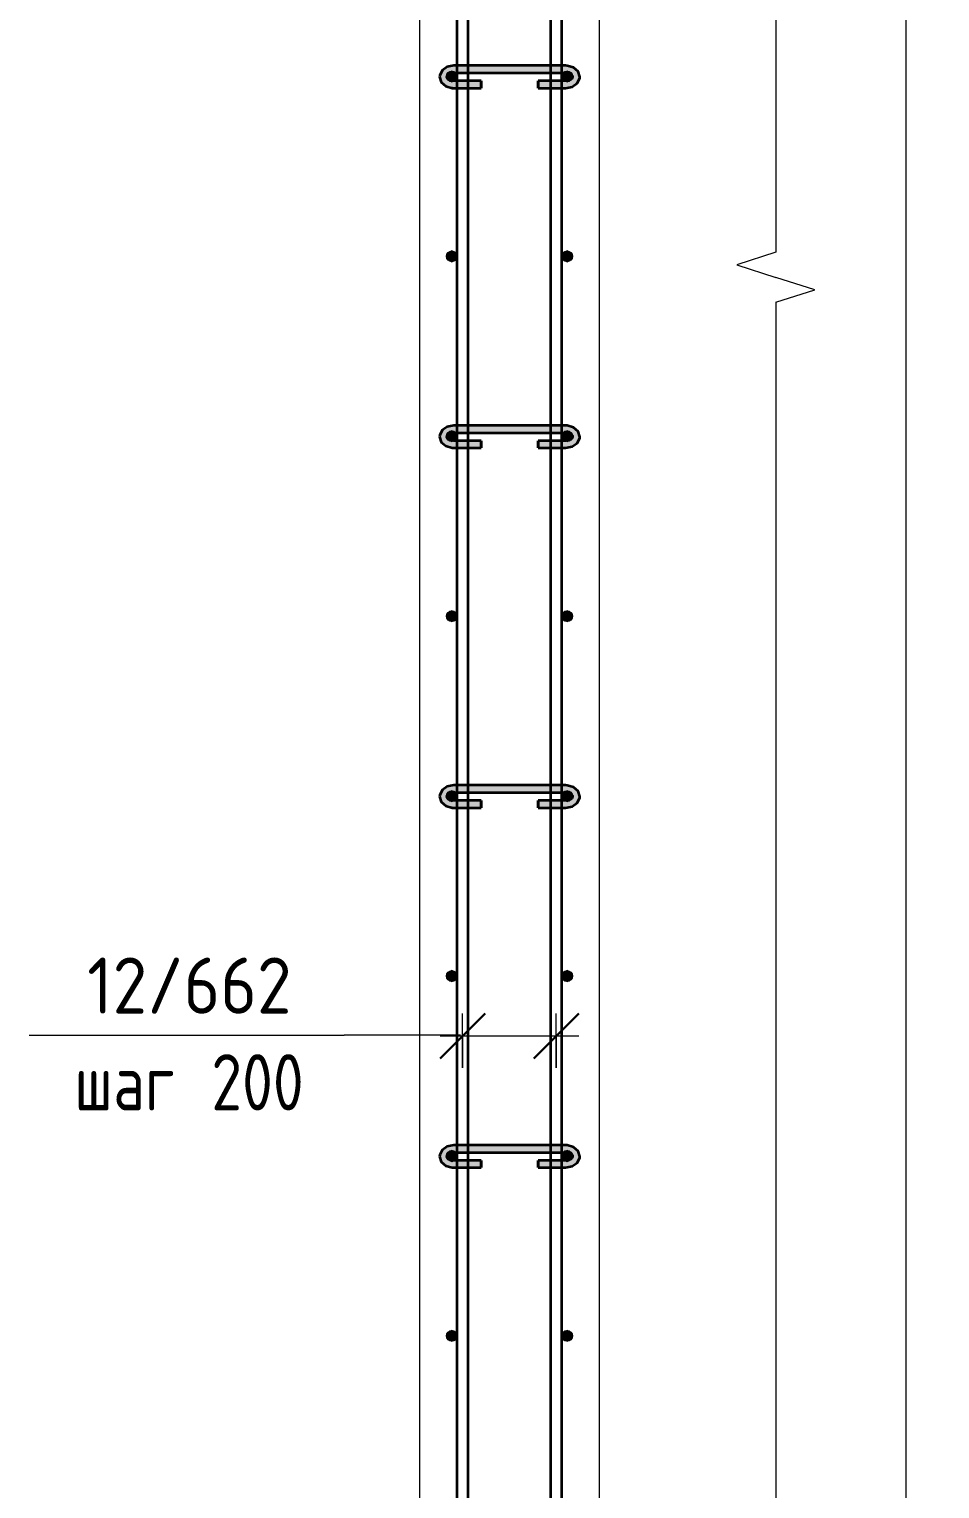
# Model space of a CAD drawing. Header units: millimetres. Extents: x 67134 to 118201, y -4983 to 13821.
# Drawn here: x 109252 to 110263, y 730 to 2353 of the extents above; entities that cross this region are included whole.
import ezdxf

# ---------------------------------------------------------------- set-up
doc = ezdxf.new("R2010")
doc.units = ezdxf.units.MM
for name, color, linetype, lineweight in [('AA_Dim', 7, 'Continuous', 9), ('AA_Dim-25', 7, 'Continuous', 9), ('AA_Oformlenie', 7, 'Continuous', 9), ('AA_Vinoska', 7, 'Continuous', 9), ('AF_Stena_Опалубка', 253, 'Continuous', 20), ('KR_Armatura', 7, 'Continuous', 20), ('KR_Armatura_Tonkie', 7, 'Continuous', 20)]:
    doc.layers.add(name, color=color, linetype=linetype, lineweight=lineweight)
doc.styles.add('ISOCPEUR_7', font='isocpeur.TTF', dxfattribs={"width": 0.9, "height": 62.5})
doc.styles.add('ISOCPEUR_8', font='isocpeur.TTF', dxfattribs={"width": 0.8, "height": 62.5})
doc.dimstyles.new('00_Точн_3_знака__прозр__3', dxfattribs={"dimscale": 304.8, "dimtxt": 62.672186, "dimasz": 0.139436, "dimexe": 0.123031, "dimexo": 0.082021, "dimgap": 0.008202, "dimtad": 1, "dimdec": 3, "dimrnd": 0.001, "dimdsep": 46, "dimtxsty": 'ISOCPEUR_7', "dimblk1": 'OBLIQUE', "dimblk2": 'OBLIQUE', "dimsah": 1, "dimcen": 0.09, "dimdle": 0.123031, "dimazin": 0, "dimtfac": 1, "dimtdec": 4, "dimtix": 1, "dimtmove": 0, "dimatfit": 3, "dimfxl": 1, "dimtvp": 1, "dimtolj": 1, "dimtzin": 0, "dimlwd": 18, "dimlwe": 18, "dimarcsym": 2})
doc.dimstyles.new('10_Раскладка_арматуры_с_засечками', dxfattribs={"dimscale": 304.8, "dimtxt": 0.18, "dimasz": 0.164042, "dimexe": 0.082021, "dimexo": 0, "dimgap": 0, "dimtad": 1, "dimdec": 3, "dimrnd": 0.001, "dimdsep": 46, "dimtxsty": 'ISOCPEUR_8', "dimblk1": 'OBLIQUE', "dimblk2": 'OBLIQUE', "dimsah": 1, "dimcen": 0.09, "dimdle": 0.082021, "dimazin": 0, "dimtfac": 1, "dimtdec": 4, "dimtix": 1, "dimtmove": 0, "dimatfit": 3, "dimfxl": 1, "dimtvp": 1, "dimtolj": 1, "dimtzin": 0, "dimlwd": 18, "dimlwe": 18, "dimarcsym": 2})

# ---------------------------------------------------------------- blocks, each defined once
blk = doc.blocks.new('261_Шпилька массив _НесАрм_РабПлоск_ - 8 А240-4096969-1-1 Армирование')
at = {"layer": 'KR_Armatura_Tonkie', "lineweight": 35}
for points in [[(-70926.7, 2288.2), (-70926.7, 2295), (-70932.9, 2296.5), (-70934.2, 2298.2), (-70934.7, 2299.5), (-70933.7, 2302.3), (-70930.7, 2304.4), (-70926.7, 2305.2), (-70926.7, 2312), (-70932.8, 2311), (-70935.6, 2309.7), (-70939.2, 2306.6), (-70941.5, 2303.8), (-70942.7, 2299.5), (-70941.5, 2295.2), (-70938, 2291.5), (-70932.6, 2289), (-70929.5, 2288.6)], [(-70878, 2305.2), (-70802.9, 2305.2), (-70802.9, 2312), (-70926.7, 2311.9), (-70926.7, 2305.2), (-70911.1, 2305.2)], [(-70878, 2304), (-70802.9, 2304.1), (-70802.9, 2305.2), (-70926.7, 2305.2), (-70926.7, 2304), (-70911.1, 2304)], [(-70802.9, 2288.2), (-70796.8, 2289.1), (-70791.6, 2291.5), (-70788.1, 2295.2), (-70786.9, 2299.5), (-70788.1, 2303.8), (-70790.5, 2307.4), (-70795.4, 2310.5), (-70802.9, 2311.9), (-70802.9, 2305.2), (-70798.9, 2304.4), (-70796, 2302.3), (-70795, 2299.3), (-70795.5, 2297.9), (-70797.4, 2296.3), (-70802.9, 2294.9), (-70802.9, 2288.6)], [(-70926.7, 2288.2), (-70896.4, 2288.2), (-70896.4, 2295), (-70926.7, 2294.9), (-70926.7, 2288.6)], [(-70906.5, 2287), (-70896.4, 2287.2), (-70896.4, 2288.2), (-70926.7, 2288.2), (-70926.7, 2287), (-70911.1, 2287)], [(-70807.1, 2288.2), (-70802.9, 2288.2), (-70802.9, 2295), (-70833.2, 2294.9), (-70833.2, 2288.2), (-70819.1, 2288.2)], [(-70807.1, 2287), (-70802.9, 2287.2), (-70802.9, 2288.2), (-70833.2, 2288.2), (-70833.2, 2287), (-70819.1, 2287)], [(-70926.7, 1888.2), (-70926.7, 1895), (-70932.9, 1896.5), (-70934.2, 1898.2), (-70934.7, 1899.5), (-70933.7, 1902.3), (-70930.7, 1904.4), (-70926.7, 1905.2), (-70926.7, 1912), (-70932.8, 1911), (-70935.6, 1909.7), (-70939.2, 1906.6), (-70941.5, 1903.8), (-70942.7, 1899.5), (-70941.5, 1895.2), (-70938, 1891.5), (-70932.6, 1889), (-70930.6, 1888.7)], [(-70878, 1905.2), (-70802.9, 1905.2), (-70802.9, 1912), (-70926.7, 1911.9), (-70926.7, 1905.2), (-70906.5, 1905.2)], [(-70926.7, 1904), (-70802.9, 1904.1), (-70802.9, 1905.2), (-70926.7, 1905.2), (-70926.7, 1904.1)], [(-70802.9, 1888.2), (-70796.8, 1889.1), (-70791.6, 1891.5), (-70788.1, 1895.2), (-70786.9, 1899.5), (-70788.1, 1903.8), (-70790.5, 1907.4), (-70795.4, 1910.5), (-70802.9, 1911.9), (-70802.9, 1905.2), (-70798.9, 1904.4), (-70796, 1902.3), (-70795, 1899.3), (-70795.5, 1897.9), (-70797.4, 1896.3), (-70802.9, 1894.9), (-70802.9, 1889)], [(-70896.4, 1888.2), (-70896.4, 1895), (-70926.7, 1894.9), (-70926.7, 1888.2), (-70911.1, 1888.2)], [(-70923.1, 1887), (-70896.4, 1887.2), (-70896.4, 1888.2), (-70926.7, 1888.2), (-70926.7, 1887)], [(-70833.2, 1888.2), (-70802.9, 1888.2), (-70802.9, 1895), (-70833.2, 1894.9), (-70833.2, 1889)], [(-70819.1, 1887), (-70802.9, 1887.2), (-70802.9, 1888.2), (-70833.2, 1888.2), (-70833.2, 1887)], [(-70926.7, 1488.2), (-70926.7, 1495), (-70932.9, 1496.5), (-70934.2, 1498.2), (-70934.7, 1499.5), (-70933.7, 1502.3), (-70930.1, 1504.5), (-70926.7, 1505.4), (-70926.7, 1512), (-70932.8, 1511), (-70935.6, 1509.7), (-70939.2, 1506.6), (-70941.5, 1503.8), (-70942.7, 1499.5), (-70941.5, 1495.2), (-70938, 1491.5), (-70932.6, 1489), (-70930.6, 1488.7)], [(-70878, 1505.2), (-70802.9, 1505.4), (-70802.9, 1512), (-70926.7, 1511.9), (-70926.7, 1505.2), (-70906.5, 1505.2)], [(-70802.9, 1488.2), (-70796.8, 1489.1), (-70791.6, 1491.5), (-70788.1, 1495.2), (-70786.9, 1499.5), (-70788.1, 1503.8), (-70790.5, 1507.4), (-70795.4, 1510.5), (-70802.9, 1511.9), (-70802.9, 1505.2), (-70798.9, 1504.4), (-70796, 1502.3), (-70795, 1499.3), (-70795.5, 1497.9), (-70797.4, 1496.3), (-70802.9, 1494.9), (-70802.9, 1489)], [(-70807.1, 1504), (-70802.9, 1504.1), (-70802.9, 1505.2), (-70926.7, 1505.2), (-70926.7, 1504), (-70819.1, 1504)], [(-70906.5, 1488.2), (-70896.4, 1488.2), (-70896.4, 1495), (-70926.7, 1494.9), (-70926.7, 1488.2), (-70911.1, 1488.2)], [(-70807.1, 1488.2), (-70802.9, 1488.2), (-70802.9, 1495), (-70833.2, 1494.9), (-70833.2, 1488.2), (-70819.1, 1488.2)], [(-70906.5, 1487), (-70896.4, 1487.2), (-70896.4, 1488.2), (-70926.7, 1488.2), (-70926.7, 1487), (-70911.1, 1487)], [(-70807.1, 1487), (-70802.9, 1487.2), (-70802.9, 1488.2), (-70833.2, 1488.2), (-70833.2, 1487), (-70819.1, 1487)], [(-70926.7, 1088.2), (-70926.7, 1095), (-70932.9, 1096.5), (-70934.2, 1098.2), (-70934.7, 1099.5), (-70933.7, 1102.3), (-70930.7, 1104.4), (-70926.7, 1105.2), (-70926.7, 1112), (-70932.8, 1111), (-70935.6, 1109.7), (-70939.2, 1106.6), (-70941.5, 1103.8), (-70942.7, 1099.5), (-70941.5, 1095.2), (-70938, 1091.5), (-70932.6, 1089), (-70930.6, 1088.7)], [(-70911.1, 1105.2), (-70802.9, 1105.2), (-70802.9, 1112), (-70926.7, 1111.9), (-70926.7, 1105.2), (-70923, 1105.2)], [(-70925.5, 1104), (-70802.9, 1104.1), (-70802.9, 1105.2), (-70926.7, 1105.2), (-70926.7, 1104)], [(-70802.9, 1088.2), (-70796.8, 1089.1), (-70791.4, 1091.7), (-70788.1, 1095.2), (-70786.9, 1099.5), (-70788.1, 1103.8), (-70790.5, 1107.4), (-70795.4, 1110.5), (-70802.9, 1111.9), (-70802.9, 1105.2), (-70798.9, 1104.4), (-70796, 1102.3), (-70795, 1099.3), (-70795.5, 1097.9), (-70797.4, 1096.3), (-70802.9, 1094.9), (-70802.9, 1089)], [(-70926.7, 1088.2), (-70896.4, 1088.2), (-70896.4, 1095), (-70926.7, 1094.9), (-70926.7, 1089)], [(-70923.1, 1087), (-70896.4, 1087.2), (-70896.4, 1088.2), (-70926.7, 1088.2), (-70926.7, 1087)], [(-70802.9, 1088.2), (-70802.9, 1095), (-70833.2, 1094.9), (-70833.2, 1088.2), (-70807.1, 1088.2)], [(-70807.1, 1087), (-70802.9, 1087.2), (-70802.9, 1088.2), (-70833.2, 1088.2), (-70833.2, 1087), (-70819.1, 1087)]]:
    blk.add_hatch(color=256, dxfattribs=at).paths.add_polyline_path(points)
h = blk.add_hatch(color=256, dxfattribs=at)
h.paths.add_polyline_path([(-70926.7, 2287), (-70926.7, 2288.2), (-70932.9, 2289.1), (-70938, 2291.5), (-70938.7, 2291.9), (-70934.2, 2288.7), (-70932.8, 2288), (-70930.2, 2287.6)])
h.paths.add_polyline_path([(-70934.2, 2301), (-70932.9, 2302.6), (-70926.7, 2304.1), (-70926.7, 2305.2), (-70930.7, 2304.4), (-70933.7, 2302.3), (-70933.9, 2301.7)])
h = blk.add_hatch(color=256, dxfattribs=at)
h.paths.add_polyline_path([(-70802.9, 2287), (-70795.2, 2288.6), (-70790.5, 2291.6), (-70788.1, 2295.2), (-70791.6, 2291.5), (-70796.8, 2289.1), (-70802.9, 2288.2), (-70802.9, 2287.2)])
h.paths.add_polyline_path([(-70795.7, 2301.4), (-70796, 2302.3), (-70799.5, 2304.5), (-70802.9, 2305.2), (-70802.9, 2304), (-70802.3, 2303.9), (-70796, 2301.5)])
h = blk.add_hatch(color=256, dxfattribs=at)
h.paths.add_polyline_path([(-70926.7, 1887), (-70926.7, 1888.2), (-70932.9, 1889.1), (-70938, 1891.5), (-70935.9, 1889.6), (-70934.2, 1888.7), (-70932.8, 1888), (-70930.2, 1887.6)])
h.paths.add_polyline_path([(-70934.2, 1901), (-70932.9, 1902.6), (-70926.7, 1904.1), (-70926.7, 1905.2), (-70931.1, 1904.1), (-70933.7, 1902.3), (-70933.9, 1901.7)])
h = blk.add_hatch(color=256, dxfattribs=at)
h.paths.add_polyline_path([(-70802.9, 1887), (-70795.4, 1888.5), (-70790.5, 1891.6), (-70788.1, 1895.2), (-70791.6, 1891.5), (-70797, 1889), (-70802.9, 1888.2), (-70802.9, 1887.2)])
h.paths.add_polyline_path([(-70795.7, 1901.4), (-70796, 1902.3), (-70799.5, 1904.5), (-70802.9, 1905.2), (-70802.9, 1904), (-70802.3, 1903.9), (-70796, 1901.5)])
h = blk.add_hatch(color=256, dxfattribs=at)
h.paths.add_polyline_path([(-70926.7, 1487), (-70926.7, 1488.2), (-70932.9, 1489.1), (-70938, 1491.5), (-70938.7, 1491.9), (-70934.2, 1488.7), (-70932.8, 1488), (-70930.2, 1487.6)])
h.paths.add_polyline_path([(-70934.2, 1501), (-70932.9, 1502.6), (-70926.7, 1504.1), (-70926.7, 1505.2), (-70930.7, 1504.4), (-70933.7, 1502.3), (-70933.9, 1501.7)])
h = blk.add_hatch(color=256, dxfattribs=at)
h.paths.add_polyline_path([(-70802.9, 1487), (-70795.4, 1488.5), (-70790.5, 1491.6), (-70788.1, 1495.2), (-70791.6, 1491.5), (-70797, 1489), (-70802.9, 1488.2), (-70802.9, 1487.2)])
h.paths.add_polyline_path([(-70795.7, 1501.4), (-70796, 1502.3), (-70799.5, 1504.5), (-70802.9, 1505.2), (-70802.9, 1504), (-70802.3, 1503.9), (-70796, 1501.5)])
h = blk.add_hatch(color=256, dxfattribs=at)
h.paths.add_polyline_path([(-70926.7, 1087), (-70926.7, 1088.2), (-70932.9, 1089.1), (-70938, 1091.5), (-70938.7, 1091.9), (-70934.2, 1088.7), (-70932.8, 1088), (-70930.2, 1087.6)])
h.paths.add_polyline_path([(-70934.2, 1101), (-70932.9, 1102.6), (-70926.7, 1104.1), (-70926.7, 1105.2), (-70930.7, 1104.4), (-70933.7, 1102.3), (-70933.9, 1101.7)])
h = blk.add_hatch(color=256, dxfattribs=at)
h.paths.add_polyline_path([(-70802.9, 1087), (-70795.4, 1088.5), (-70790.5, 1091.7), (-70788.1, 1095.2), (-70791.6, 1091.5), (-70797, 1089), (-70802.9, 1088.2), (-70802.9, 1087.2)])
h.paths.add_polyline_path([(-70795.7, 1101.4), (-70796, 1102.3), (-70799.5, 1104.5), (-70802.9, 1105.2), (-70802.9, 1104), (-70802.3, 1103.9), (-70796, 1101.5)])
for p, q in [((-70923.1, 2312), (-70926.7, 2312)), ((-70926.7, 2304), (-70923.1, 2304)), ((-70911.1, 2312), (-70923.1, 2312)), ((-70923.1, 2304), (-70911.1, 2304)), ((-70819.1, 2312), (-70911.1, 2312)), ((-70911.1, 2304), (-70819.1, 2304)), ((-70807.1, 2312), (-70819.1, 2312)), ((-70819.1, 2304), (-70807.1, 2304)), ((-70802.9, 2312), (-70807.1, 2312)), ((-70807.1, 2304), (-70802.9, 2304)), ((-70923.1, 2295), (-70926.7, 2295)), ((-70911.1, 2295), (-70923.1, 2295)), ((-70896.4, 2295), (-70911.1, 2295)), ((-70896.4, 2295), (-70896.4, 2288.2)), ((-70896.4, 2293.8), (-70896.4, 2294.9)), ((-70896.4, 2287.2), (-70896.4, 2293.8)), ((-70896.4, 2288.2), (-70896.4, 2287)), ((-70819.1, 2295), (-70833.2, 2295)), ((-70833.2, 2288.2), (-70833.2, 2295)), ((-70833.2, 2294.9), (-70833.2, 2293.8)), ((-70833.2, 2293.8), (-70833.2, 2287.2)), ((-70833.2, 2287), (-70833.2, 2288.2)), ((-70807.1, 2295), (-70819.1, 2295)), ((-70802.9, 2295), (-70807.1, 2295)), ((-70926.7, 2287), (-70923.1, 2287)), ((-70923.1, 2287), (-70911.1, 2287)), ((-70911.1, 2287), (-70896.4, 2287)), ((-70833.2, 2287), (-70819.1, 2287)), ((-70819.1, 2287), (-70807.1, 2287)), ((-70807.1, 2287), (-70802.9, 2287)), ((-70923.1, 1912), (-70926.7, 1912)), ((-70926.7, 1904), (-70923.1, 1904)), ((-70911.1, 1912), (-70923.1, 1912)), ((-70923.1, 1904), (-70911.1, 1904)), ((-70819.1, 1912), (-70911.1, 1912)), ((-70911.1, 1904), (-70819.1, 1904)), ((-70807.1, 1912), (-70819.1, 1912)), ((-70819.1, 1904), (-70807.1, 1904)), ((-70802.9, 1912), (-70807.1, 1912)), ((-70807.1, 1904), (-70802.9, 1904)), ((-70923.1, 1895), (-70926.7, 1895)), ((-70926.7, 1887), (-70923.1, 1887)), ((-70911.1, 1895), (-70923.1, 1895)), ((-70923.1, 1887), (-70911.1, 1887)), ((-70896.4, 1895), (-70911.1, 1895)), ((-70911.1, 1887), (-70896.4, 1887)), ((-70896.4, 1895), (-70896.4, 1888.2)), ((-70896.4, 1893.8), (-70896.4, 1894.9)), ((-70896.4, 1887.2), (-70896.4, 1893.8)), ((-70896.4, 1888.2), (-70896.4, 1887)), ((-70819.1, 1895), (-70833.2, 1895)), ((-70833.2, 1888.2), (-70833.2, 1895)), ((-70833.2, 1894.9), (-70833.2, 1893.8)), ((-70833.2, 1893.8), (-70833.2, 1887.2)), ((-70833.2, 1887), (-70833.2, 1888.2)), ((-70833.2, 1887), (-70819.1, 1887)), ((-70807.1, 1895), (-70819.1, 1895)), ((-70819.1, 1887), (-70807.1, 1887)), ((-70802.9, 1895), (-70807.1, 1895)), ((-70807.1, 1887), (-70802.9, 1887)), ((-70923.1, 1512), (-70926.7, 1512)), ((-70911.1, 1512), (-70923.1, 1512)), ((-70819.1, 1512), (-70911.1, 1512)), ((-70807.1, 1512), (-70819.1, 1512)), ((-70802.9, 1512), (-70807.1, 1512)), ((-70926.7, 1504), (-70923.1, 1504)), ((-70923.1, 1495), (-70926.7, 1495)), ((-70923.1, 1504), (-70911.1, 1504)), ((-70911.1, 1495), (-70923.1, 1495)), ((-70911.1, 1504), (-70819.1, 1504)), ((-70896.4, 1495), (-70911.1, 1495)), ((-70896.4, 1495), (-70896.4, 1488.2)), ((-70896.4, 1493.8), (-70896.4, 1494.9)), ((-70896.4, 1487.2), (-70896.4, 1493.8)), ((-70819.1, 1495), (-70833.2, 1495)), ((-70833.2, 1488.2), (-70833.2, 1495)), ((-70833.2, 1494.9), (-70833.2, 1493.8)), ((-70833.2, 1493.8), (-70833.2, 1487.2)), ((-70819.1, 1504), (-70807.1, 1504)), ((-70807.1, 1495), (-70819.1, 1495)), ((-70807.1, 1504), (-70802.9, 1504)), ((-70802.9, 1495), (-70807.1, 1495)), ((-70926.7, 1487), (-70923.1, 1487)), ((-70923.1, 1487), (-70911.1, 1487)), ((-70911.1, 1487), (-70896.4, 1487)), ((-70896.4, 1488.2), (-70896.4, 1487)), ((-70833.2, 1487), (-70833.2, 1488.2)), ((-70833.2, 1487), (-70819.1, 1487)), ((-70819.1, 1487), (-70807.1, 1487)), ((-70807.1, 1487), (-70802.9, 1487)), ((-70923.1, 1112), (-70926.7, 1112)), ((-70926.7, 1104), (-70923.1, 1104)), ((-70911.1, 1112), (-70923.1, 1112)), ((-70923.1, 1104), (-70911.1, 1104)), ((-70819.1, 1112), (-70911.1, 1112)), ((-70911.1, 1104), (-70819.1, 1104)), ((-70807.1, 1112), (-70819.1, 1112)), ((-70819.1, 1104), (-70807.1, 1104)), ((-70802.9, 1112), (-70807.1, 1112)), ((-70807.1, 1104), (-70802.9, 1104)), ((-70923.1, 1095), (-70926.7, 1095)), ((-70911.1, 1095), (-70923.1, 1095)), ((-70896.4, 1095), (-70911.1, 1095)), ((-70896.4, 1095), (-70896.4, 1088.2)), ((-70896.4, 1093.8), (-70896.4, 1094.9)), ((-70896.4, 1087.2), (-70896.4, 1093.8)), ((-70896.4, 1088.2), (-70896.4, 1087)), ((-70819.1, 1095), (-70833.2, 1095)), ((-70833.2, 1088.2), (-70833.2, 1095)), ((-70833.2, 1094.9), (-70833.2, 1093.8)), ((-70833.2, 1093.8), (-70833.2, 1087.2)), ((-70833.2, 1087), (-70833.2, 1088.2)), ((-70807.1, 1095), (-70819.1, 1095)), ((-70802.9, 1095), (-70807.1, 1095)), ((-70926.7, 1087), (-70923.1, 1087)), ((-70923.1, 1087), (-70911.1, 1087)), ((-70911.1, 1087), (-70896.4, 1087)), ((-70833.2, 1087), (-70819.1, 1087)), ((-70819.1, 1087), (-70807.1, 1087)), ((-70807.1, 1087), (-70802.9, 1087))]:
    blk.add_line(p, q, dxfattribs=at)
at = {"layer": 'KR_Armatura_Tonkie', "lineweight": 35, "flags": 128}
for points in [[(-70926.7, 2312), (-70934.3, 2310.5), (-70939.9, 2306.6), (-70942.6, 2301.1), (-70942.7, 2299.5)], [(-70934.7, 2299.5), (-70933.8, 2301.5), (-70930, 2303.6), (-70926.7, 2304)], [(-70786.9, 2299.5), (-70788.7, 2305.4), (-70793.8, 2309.8), (-70801, 2311.9), (-70802.9, 2312)], [(-70802.9, 2304), (-70797.9, 2302.9), (-70795.2, 2300.7), (-70794.9, 2299.5)], [(-70942.7, 2299.5), (-70940.9, 2293.6), (-70935.9, 2289.2), (-70928.6, 2287.1), (-70926.7, 2287)], [(-70926.7, 2295), (-70931.7, 2296.1), (-70934.4, 2298.3), (-70934.7, 2299.5)], [(-70802.9, 2287), (-70795.3, 2288.5), (-70789.7, 2292.4), (-70787, 2297.9), (-70786.9, 2299.5)], [(-70794.9, 2299.5), (-70795.9, 2297.5), (-70799.6, 2295.5), (-70802.9, 2295)], [(-70926.7, 1912), (-70934.3, 1910.5), (-70939.9, 1906.6), (-70942.6, 1901.1), (-70942.7, 1899.5)], [(-70942.7, 1899.5), (-70940.9, 1893.6), (-70935.9, 1889.2), (-70928.6, 1887.1), (-70926.7, 1887)], [(-70934.7, 1899.5), (-70933.8, 1901.5), (-70930, 1903.6), (-70926.7, 1904)], [(-70926.7, 1895), (-70931.7, 1896.1), (-70934.4, 1898.3), (-70934.7, 1899.5)], [(-70786.9, 1899.5), (-70788.7, 1905.4), (-70793.8, 1909.8), (-70801, 1911.9), (-70802.9, 1912)], [(-70802.9, 1904), (-70797.9, 1902.9), (-70795.2, 1900.7), (-70794.9, 1899.5)], [(-70802.9, 1887), (-70795.3, 1888.5), (-70789.7, 1892.4), (-70787, 1897.9), (-70786.9, 1899.5)], [(-70794.9, 1899.5), (-70795.9, 1897.5), (-70799.6, 1895.5), (-70802.9, 1895)], [(-70926.7, 1512), (-70934.3, 1510.5), (-70939.9, 1506.6), (-70942.6, 1501.1), (-70942.7, 1499.5)], [(-70786.9, 1499.5), (-70788.7, 1505.4), (-70793.8, 1509.8), (-70801, 1511.9), (-70802.9, 1512)], [(-70942.7, 1499.5), (-70940.9, 1493.6), (-70935.9, 1489.2), (-70928.6, 1487.1), (-70926.7, 1487)], [(-70934.7, 1499.5), (-70933.8, 1501.5), (-70930, 1503.6), (-70926.7, 1504)], [(-70926.7, 1495), (-70931.7, 1496.1), (-70934.4, 1498.3), (-70934.7, 1499.5)], [(-70802.9, 1504), (-70797.9, 1502.9), (-70795.2, 1500.7), (-70794.9, 1499.5)], [(-70802.9, 1487), (-70795.3, 1488.5), (-70789.7, 1492.4), (-70787, 1497.9), (-70786.9, 1499.5)], [(-70794.9, 1499.5), (-70795.9, 1497.5), (-70799.6, 1495.5), (-70802.9, 1495)], [(-70926.7, 1112), (-70934.3, 1110.5), (-70939.9, 1106.6), (-70942.6, 1101.1), (-70942.7, 1099.5)], [(-70934.7, 1099.5), (-70933.8, 1101.5), (-70930, 1103.6), (-70926.7, 1104)], [(-70786.9, 1099.5), (-70788.7, 1105.4), (-70793.8, 1109.8), (-70801, 1111.9), (-70802.9, 1112)], [(-70802.9, 1104), (-70797.9, 1102.9), (-70795.2, 1100.7), (-70794.9, 1099.5)], [(-70942.7, 1099.5), (-70940.9, 1093.6), (-70935.9, 1089.2), (-70928.6, 1087.1), (-70926.7, 1087)], [(-70926.7, 1095), (-70931.7, 1096.1), (-70934.4, 1098.3), (-70934.7, 1099.5)], [(-70802.9, 1087), (-70795.3, 1088.5), (-70789.7, 1092.4), (-70787, 1097.9), (-70786.9, 1099.5)], [(-70794.9, 1099.5), (-70795.9, 1097.5), (-70799.6, 1095.5), (-70802.9, 1095)]]:
    blk.add_lwpolyline(points, dxfattribs=at)
blk = doc.blocks.new('011_Прямоугольник обрыва _ЭлУзла_ - 011_Прямоугольник обрыва _ЭлУзла_-4122385-1-1 Армирование')
at = {"layer": 'AA_Oformlenie'}
for p, q in [((-70569.3, 3900), (-70569.3, 2104.6)), ((-70569.3, 2049), (-70569.3, -1542.4))]:
    blk.add_line(p, q, dxfattribs=at)
blk = doc.blocks.new('DIMBLOCK81-1-1 Армирование')
at = {"layer": 'AA_Dim-25', "lineweight": 30}
for p, q in [((110225.5, 2900), (110204.2, 2921.2)), ((110225.5, 2900), (110246.7, 2878.8)), ((110225.5, -2900), (110204.2, -2878.8)), ((110225.5, -2900), (110246.7, -2921.2))]:
    blk.add_line(p, q, dxfattribs=at)
at = {"layer": 'AA_Dim-25', "lineweight": 18}
for p, q in [((109880, 2900), (110263, 2900)), ((110225.5, 2900), (109880, 2900)), ((110225.5, -2900), (110225.5, 2900)), ((109880, -2900), (110263, -2900)), ((110225.5, -2900), (109880, -2900))]:
    blk.add_line(p, q, dxfattribs=at)
at = {"layer": 'AA_Dim-25', "color": 0, "lineweight": 18, "insert": (110141.6, -214.6), "char_height": 62.5, "width": 515.094, "attachment_point": 1, "rotation": 90, "line_spacing_factor": 1.135194, "style": 'ISOCPEUR_7'}
blk.add_mtext('200х29=5800', dxfattribs=at)
blk = doc.blocks.new('_Oblique')
at = {"color": 0, "linetype": 'ByBlock', "lineweight": -2}
blk.add_line((-0.5, -0.5), (0.5, 0.5), dxfattribs=at)
blk = doc.blocks.new('042_М_Арматуры - Диам длина поз _ Комментарий-3662934-1-1 Армирование')
at = {"layer": 'AA_Vinoska'}
blk.add_line((-72259.7, -2790.4), (-71909.7, -2790.4), dxfattribs=at)
blk = doc.blocks.new('DIMBLOCK93-1-1 Армирование')
at = {"layer": 'AA_Dim-25', "lineweight": 30}
for p, q in [((109733, 1233.3), (109758, 1258.3)), ((109837, 1233.3), (109862, 1258.3)), ((109733, 1233.3), (109708, 1208.3)), ((109837, 1233.3), (109812, 1208.3))]:
    blk.add_line(p, q, dxfattribs=at)
at = {"layer": 'AA_Dim-25', "lineweight": 18}
for p, q in [((109733, 1197.9), (109733, 1258.3)), ((109837, 1197.9), (109837, 1258.3)), ((109862, 1233.3), (109708, 1233.3)), ((109733, 1233.3), (109733, 1197.9)), ((109837, 1233.3), (109837, 1197.9))]:
    blk.add_line(p, q, dxfattribs=at)

msp = doc.modelspace()

# ---------------------------------------------------------------- hatches: boundary and pattern name
at = {"layer": 'KR_Armatura'}
h = msp.add_hatch(color=256, dxfattribs=at)
edge = h.paths.add_edge_path()
edge.add_arc((109721.0072, 2300), 6, 0, 360)
for points in [[(109721.0072, 2294), (109726.2033, 2297), (109726.2033, 2303), (109721.0072, 2306), (109715.811, 2303), (109715.811, 2297)], [(109849.0072, 2294), (109854.2033, 2297), (109854.2033, 2303), (109849.0072, 2306), (109843.811, 2303), (109843.811, 2297)], [(109721.0072, 2094), (109726.2033, 2097), (109726.2033, 2103), (109721.0072, 2106), (109715.811, 2103), (109715.811, 2097)], [(109849.0072, 2094), (109854.2033, 2097), (109854.2033, 2103), (109849.0072, 2106), (109843.811, 2103), (109843.811, 2097)], [(109721.0072, 1894), (109726.2033, 1897), (109726.2033, 1903), (109721.0072, 1906), (109715.811, 1903), (109715.811, 1897)], [(109849.0072, 1894), (109854.2033, 1897), (109854.2033, 1903), (109849.0072, 1906), (109843.811, 1903), (109843.811, 1897)], [(109721.0072, 1694), (109726.2033, 1697), (109726.2033, 1703), (109721.0072, 1706), (109715.811, 1703), (109715.811, 1697)], [(109849.0072, 1694), (109854.2033, 1697), (109854.2033, 1703), (109849.0072, 1706), (109843.811, 1703), (109843.811, 1697)], [(109721.0072, 1494), (109726.2033, 1497), (109726.2033, 1503), (109721.0072, 1506), (109715.811, 1503), (109715.811, 1497)], [(109849.0072, 1494), (109854.2033, 1497), (109854.2033, 1503), (109849.0072, 1506), (109843.811, 1503), (109843.811, 1497)], [(109721.0072, 1294), (109726.2033, 1297), (109726.2033, 1303), (109721.0072, 1306), (109715.811, 1303), (109715.811, 1297)], [(109849.0072, 1294), (109854.2033, 1297), (109854.2033, 1303), (109849.0072, 1306), (109843.811, 1303), (109843.811, 1297)], [(109721.0072, 1094), (109726.2033, 1097), (109726.2033, 1103), (109721.0072, 1106), (109715.811, 1103), (109715.811, 1097)], [(109849.0072, 1094), (109854.2033, 1097), (109854.2033, 1103), (109849.0072, 1106), (109843.811, 1103), (109843.811, 1097)], [(109721.0072, 894), (109726.2033, 897), (109726.2033, 903), (109721.0072, 906), (109715.811, 903), (109715.811, 897)], [(109849.0072, 894), (109854.2033, 897), (109854.2033, 903), (109849.0072, 906), (109843.811, 903), (109843.811, 897)]]:
    msp.add_hatch(color=256, dxfattribs=at).paths.add_polyline_path(points)
h = msp.add_hatch(color=256, dxfattribs=at)
edge = h.paths.add_edge_path()
edge.add_arc((109849.0072, 2300), 6, 0, 360)
h = msp.add_hatch(color=256, dxfattribs=at)
edge = h.paths.add_edge_path()
edge.add_arc((109721.0072, 2100), 6, 0, 360)
h = msp.add_hatch(color=256, dxfattribs=at)
edge = h.paths.add_edge_path()
edge.add_arc((109849.0072, 2100), 6, 0, 360)
h = msp.add_hatch(color=256, dxfattribs=at)
edge = h.paths.add_edge_path()
edge.add_arc((109721.0072, 1900), 6, 0, 360)
h = msp.add_hatch(color=256, dxfattribs=at)
edge = h.paths.add_edge_path()
edge.add_arc((109849.0072, 1900), 6, 0, 360)
h = msp.add_hatch(color=256, dxfattribs=at)
edge = h.paths.add_edge_path()
edge.add_arc((109721.0072, 1700), 6, 0, 360)
h = msp.add_hatch(color=256, dxfattribs=at)
edge = h.paths.add_edge_path()
edge.add_arc((109849.0072, 1700), 6, 0, 360)
h = msp.add_hatch(color=256, dxfattribs=at)
edge = h.paths.add_edge_path()
edge.add_arc((109721.0072, 1500), 6, 0, 360)
h = msp.add_hatch(color=256, dxfattribs=at)
edge = h.paths.add_edge_path()
edge.add_arc((109849.0072, 1500), 6, 0, 360)
h = msp.add_hatch(color=256, dxfattribs=at)
edge = h.paths.add_edge_path()
edge.add_arc((109721.0072, 1300), 6, 0, 360)
h = msp.add_hatch(color=256, dxfattribs=at)
edge = h.paths.add_edge_path()
edge.add_arc((109849.0072, 1300), 6, 0, 360)
h = msp.add_hatch(color=256, dxfattribs=at)
edge = h.paths.add_edge_path()
edge.add_arc((109721.0072, 1100), 6, 0, 360)
h = msp.add_hatch(color=256, dxfattribs=at)
edge = h.paths.add_edge_path()
edge.add_arc((109849.0072, 1100), 6, 0, 360)
h = msp.add_hatch(color=256, dxfattribs=at)
edge = h.paths.add_edge_path()
edge.add_arc((109721.0072, 900), 6, 0, 360)
h = msp.add_hatch(color=256, dxfattribs=at)
edge = h.paths.add_edge_path()
edge.add_arc((109849.0072, 900), 6, 0, 360)

# ---------------------------------------------------------------- linework, layer by layer
at = {"layer": 'AA_Vinoska'}
for p, q in [((110080.7663, 2104.6215), (110037.4412, 2090.5443)), ((110037.4412, 2090.5443), (110080.7663, 2076.4671)), ((110124.0675, 2062.7171), (110080.7663, 2076.4671)), ((110080.7663, 2048.9671), (110124.0675, 2062.7171)), ((109730.4551, 1234.3684), (109601.5483, 1234.3684))]:
    msp.add_line(p, q, dxfattribs=at)
at = {"layer": 'AF_Stena_Опалубка'}
for p, q in [((109685.0072, 3050), (109685.0072, -2950)), ((109885.0072, -2942), (109885.0072, 3042))]:
    msp.add_line(p, q, dxfattribs=at)
at = {"layer": 'KR_Armatura'}
for p, q in [((109721.0072, 2306), (109715.811, 2303)), ((109726.2033, 2303), (109721.0072, 2306)), ((109849.0072, 2306), (109843.811, 2303)), ((109854.2033, 2303), (109849.0072, 2306)), ((109715.811, 2303), (109715.811, 2297)), ((109715.811, 2297), (109721.0072, 2294)), ((109721.0072, 2294), (109726.2033, 2297)), ((109726.2033, 2297), (109726.2033, 2303)), ((109843.811, 2303), (109843.811, 2297)), ((109843.811, 2297), (109849.0072, 2294)), ((109849.0072, 2294), (109854.2033, 2297)), ((109854.2033, 2297), (109854.2033, 2303)), ((109721.0072, 2106), (109715.811, 2103)), ((109715.811, 2103), (109715.811, 2097)), ((109715.811, 2097), (109721.0072, 2094)), ((109726.2033, 2103), (109721.0072, 2106)), ((109721.0072, 2094), (109726.2033, 2097)), ((109726.2033, 2097), (109726.2033, 2103)), ((109849.0072, 2106), (109843.811, 2103)), ((109843.811, 2103), (109843.811, 2097)), ((109843.811, 2097), (109849.0072, 2094)), ((109854.2033, 2103), (109849.0072, 2106)), ((109849.0072, 2094), (109854.2033, 2097)), ((109854.2033, 2097), (109854.2033, 2103)), ((109721.0072, 1906), (109715.811, 1903)), ((109715.811, 1903), (109715.811, 1897)), ((109726.2033, 1903), (109721.0072, 1906)), ((109726.2033, 1897), (109726.2033, 1903)), ((109849.0072, 1906), (109843.811, 1903)), ((109843.811, 1903), (109843.811, 1897)), ((109854.2033, 1903), (109849.0072, 1906)), ((109854.2033, 1897), (109854.2033, 1903)), ((109715.811, 1897), (109721.0072, 1894)), ((109721.0072, 1894), (109726.2033, 1897)), ((109843.811, 1897), (109849.0072, 1894)), ((109849.0072, 1894), (109854.2033, 1897)), ((109721.0072, 1706), (109715.811, 1703)), ((109726.2033, 1703), (109721.0072, 1706)), ((109849.0072, 1706), (109843.811, 1703)), ((109854.2033, 1703), (109849.0072, 1706)), ((109715.811, 1703), (109715.811, 1697)), ((109715.811, 1697), (109721.0072, 1694)), ((109721.0072, 1694), (109726.2033, 1697)), ((109726.2033, 1697), (109726.2033, 1703)), ((109843.811, 1703), (109843.811, 1697)), ((109843.811, 1697), (109849.0072, 1694)), ((109849.0072, 1694), (109854.2033, 1697)), ((109854.2033, 1697), (109854.2033, 1703)), ((109721.0072, 1506), (109715.811, 1503)), ((109715.811, 1503), (109715.811, 1497)), ((109715.811, 1497), (109721.0072, 1494)), ((109726.2033, 1503), (109721.0072, 1506)), ((109721.0072, 1494), (109726.2033, 1497)), ((109726.2033, 1497), (109726.2033, 1503)), ((109849.0072, 1506), (109843.811, 1503)), ((109843.811, 1503), (109843.811, 1497)), ((109843.811, 1497), (109849.0072, 1494)), ((109854.2033, 1503), (109849.0072, 1506)), ((109849.0072, 1494), (109854.2033, 1497)), ((109854.2033, 1497), (109854.2033, 1503)), ((109721.0072, 1306), (109715.811, 1303)), ((109715.811, 1303), (109715.811, 1297)), ((109726.2033, 1303), (109721.0072, 1306)), ((109726.2033, 1297), (109726.2033, 1303)), ((109849.0072, 1306), (109843.811, 1303)), ((109843.811, 1303), (109843.811, 1297)), ((109854.2033, 1303), (109849.0072, 1306)), ((109854.2033, 1297), (109854.2033, 1303)), ((109715.811, 1297), (109721.0072, 1294)), ((109721.0072, 1294), (109726.2033, 1297)), ((109843.811, 1297), (109849.0072, 1294)), ((109849.0072, 1294), (109854.2033, 1297)), ((109721.0072, 1106), (109715.811, 1103)), ((109726.2033, 1103), (109721.0072, 1106)), ((109849.0072, 1106), (109843.811, 1103)), ((109854.2033, 1103), (109849.0072, 1106)), ((109715.811, 1103), (109715.811, 1097)), ((109715.811, 1097), (109721.0072, 1094)), ((109721.0072, 1094), (109726.2033, 1097)), ((109726.2033, 1097), (109726.2033, 1103)), ((109843.811, 1103), (109843.811, 1097)), ((109843.811, 1097), (109849.0072, 1094)), ((109849.0072, 1094), (109854.2033, 1097)), ((109854.2033, 1097), (109854.2033, 1103)), ((109721.0072, 906), (109715.811, 903)), ((109715.811, 903), (109715.811, 897)), ((109715.811, 897), (109721.0072, 894)), ((109726.2033, 903), (109721.0072, 906)), ((109721.0072, 894), (109726.2033, 897)), ((109726.2033, 897), (109726.2033, 903)), ((109849.0072, 906), (109843.811, 903)), ((109843.811, 903), (109843.811, 897)), ((109843.811, 897), (109849.0072, 894)), ((109854.2033, 903), (109849.0072, 906)), ((109849.0072, 894), (109854.2033, 897)), ((109854.2033, 897), (109854.2033, 903))]:
    msp.add_line(p, q, dxfattribs=at)
for centre in [(109721.0072, 2300), (109849.0072, 2300), (109721.0072, 2100), (109849.0072, 2100), (109721.0072, 1900), (109849.0072, 1900), (109721.0072, 1700), (109849.0072, 1700), (109721.0072, 1500), (109849.0072, 1500), (109721.0072, 1300), (109849.0072, 1300), (109721.0072, 1100), (109849.0072, 1100), (109721.0072, 900), (109849.0072, 900)]:
    msp.add_circle(centre, 6, dxfattribs=at)
at = {"layer": 'KR_Armatura_Tonkie', "lineweight": 35}
for p, q in [((109727.0072, -2942), (109727.0072, 3042)), ((109739.0072, -2942), (109739.0072, 3042)), ((109831.0072, -2942), (109831.0072, 3042)), ((109843.0072, -2942), (109843.0072, 3042))]:
    msp.add_line(p, q, dxfattribs=at)

# ---------------------------------------------------------------- block references
at = {"layer": 'AA_Oformlenie'}
msp.add_blockref('011_Прямоугольник обрыва _ЭлУзла_ - 011_Прямоугольник обрыва _ЭлУзла_-4122385-1-1 Армирование', (180650.0688, 0), dxfattribs=at)
at = {"layer": 'AA_Vinoska'}
msp.add_blockref('042_М_Арматуры - Диам длина поз _ Комментарий-3662934-1-1 Армирование', (181511.2349, 4024.7676), dxfattribs=at)
at = {"layer": 'KR_Armatura_Tonkie', "lineweight": 35}
msp.add_blockref('261_Шпилька массив _НесАрм_РабПлоск_ - 8 А240-4096969-1-1 Армирование', (180650.0688, 0), dxfattribs=at)

# ---------------------------------------------------------------- texts
at = {"layer": 'AA_Vinoska', "char_height": 62.5, "attachment_point": 1}
for s, insert, width, style in [('12/662', (109315.9768, 1320.6246), 277.784719, 'ISOCPEUR_7'), (' 200', (109421.9747, 1213.1483), 166.751, 'ISOCPEUR_8'), ('шаг', (109301.5893, 1213.1483), 145.907125, 'ISOCPEUR_8')]:
    msp.add_mtext(s, dxfattribs=dict(at, insert=insert, width=width, style=style))

# ---------------------------------------------------------------- dimensions: what is measured, and where the dimension line sits
at = {"layer": 'AA_Dim', "lineweight": 18}
dim = msp.add_linear_dim(base=(110225.4796, 2900), p1=(109855.0072, -2900), p2=(109855.0072, 2900), angle=90, dimstyle='00_Точн_3_знака__прозр__3', override={"dimpost": '200х29=<>', "dimfxl": 5800}, dxfattribs=at)
dim.commit()
dim.dimension.update_dxf_attribs({"geometry": 'DIMBLOCK81-1-1 Армирование', "text_midpoint": (110191.7296, 0)})
dim = msp.add_linear_dim(base=(109733.0072, 1233.2559), p1=(109837.0072, 1197.9005), p2=(109733.0072, 1197.9005), dimstyle='10_Раскладка_арматуры_с_засечками', override={"dimpost": '<>', "dimfxl": 104}, dxfattribs=at)
dim.commit()
dim.dimension.update_dxf_attribs({"geometry": 'DIMBLOCK93-1-1 Армирование', "text_midpoint": (109785.0072, 1264.5059)})

doc.saveas('drawing.dxf')
